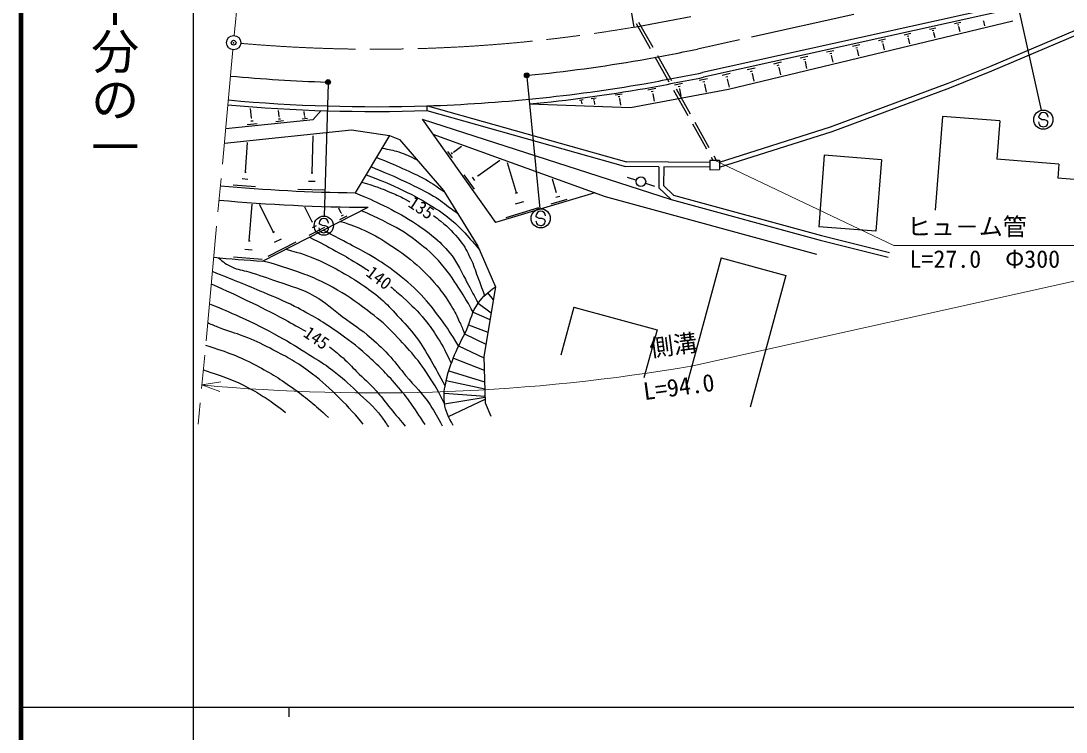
# Model space of a CAD drawing. Units: millimetres, scale not verified. Extents: x 40000 to 680000, y 20000 to 380000.
# Drawn here: x 40000 to 149170, y 202409 to 276660 of the extents above; entities that cross this region are included whole.
import ezdxf
from ezdxf.enums import TextEntityAlignment as Align

# ---------------------------------------------------------------- set-up
doc = ezdxf.new("R2010")
doc.units = ezdxf.units.MM
doc.header["$LTSCALE"] = 1000
doc.header["$PDMODE"] = 32
doc.header["$PDSIZE"] = 500
doc.linetypes.add('CHAIN', pattern=[18.5, 12, -1.5, 3.5, -1.5])
for name, color, linetype, lineweight in [('M-BGD', 7, 'Continuous', 25), ('M-BMK', 2, 'CHAIN', 13), ('M-BMK-SRVR', 3, 'Continuous', 25), ('M-STR-HTXT', 7, 'Continuous', 13), ('M-STR-STRC', 7, 'Continuous', 25), ('M-TTL', 2, 'Continuous', 140), ('M-TTL-BAND', 7, 'Continuous', 25)]:
    doc.layers.add(name, color=color, linetype=linetype, lineweight=lineweight)
doc.styles.add('@ＭＳ ゴシック', font='')
doc.styles.add('ＭＳ ゴシック', font='')
doc.styles.get('@ＭＳ ゴシック').set_extended_font_data('@MS Gothic')
doc.styles.get('ＭＳ ゴシック').set_extended_font_data('MS Gothic')

msp = doc.modelspace()

# ---------------------------------------------------------------- linework, layer by layer
at = {"layer": 'M-BGD'}
for p, q in [((104067, 276014), (98987, 305580)), ((155262, 281029), (111192, 271260)), ((144212, 278067), (111294, 270771)), ((127008, 277327), (116313, 274956)), ((104262, 276388), (105731, 273772)), ((104524, 276534), (105993, 273919)), ((113922, 269538), (143607, 276667)), ((137524, 276380), (138179, 276525)), ((137813, 276238), (137977, 276274)), ((140509, 276644), (140548, 276652)), ((140529, 276648), (140637, 276159)), ((132245, 275210), (132947, 275365)), ((134896, 275797), (135574, 275948)), ((135196, 275650), (135365, 275688)), ((135304, 275461), (135347, 275470)), ((135325, 275466), (135448, 274913)), ((137918, 276055), (137959, 276064)), ((137938, 276059), (138054, 275539)), ((141207, 271909), (151311, 276194)), ((141398, 271447), (151494, 275729)), ((115062, 274679), (110679, 273707)), ((126874, 274019), (127622, 274185)), ((129571, 274617), (130296, 274778)), ((129891, 274460), (130072, 274500)), ((130007, 274258), (130053, 274268)), ((130030, 274263), (130167, 273645)), ((132555, 275058), (132730, 275097)), ((132667, 274862), (132711, 274872)), ((132689, 274867), (132819, 274282)), ((106483, 273047), (107952, 270431)), ((121406, 272807), (122203, 272984)), ((124152, 273416), (124924, 273587)), ((124493, 273248), (124686, 273291)), ((124617, 273033), (124665, 273043)), ((124641, 273038), (124792, 272354)), ((127204, 273857), (127391, 273898)), ((127324, 273648), (127371, 273658)), ((127347, 273653), (127491, 273002)), ((106221, 272900), (107690, 270284)), ((118637, 272193), (119457, 272375)), ((118999, 272015), (119204, 272061)), ((121758, 272635), (121957, 272679)), ((121886, 272412), (121935, 272423)), ((121911, 272418), (122070, 271700)), ((136838, 270156), (141207, 271909)), ((113241, 270997), (114097, 271187)), ((113619, 270812), (113833, 270859)), ((115843, 271574), (116688, 271761)), ((116216, 271391), (116427, 271438)), ((116351, 271155), (116404, 271166)), ((116378, 271161), (116552, 270375)), ((119131, 271786), (119182, 271798)), ((119156, 271792), (119323, 271041)), ((137019, 269690), (141398, 271447)), ((108283, 269995), (109113, 270153)), ((108641, 269805), (108849, 269845)), ((110853, 270468), (111709, 270658)), ((111231, 270282), (111445, 270330)), ((111368, 270043), (111422, 270055)), ((111395, 270049), (111577, 269227)), ((113756, 270573), (113809, 270585)), ((113783, 270579), (113965, 269757)), ((124561, 265585), (136838, 270156)), ((124724, 265112), (137019, 269690)), ((99577, 268549), (100072, 268625)), ((102073, 268932), (102804, 269044)), ((102381, 268754), (102564, 268782)), ((103674, 267617), (113922, 269538)), ((105492, 269465), (106318, 269622)), ((105848, 269276), (106055, 269315)), ((105973, 269043), (106025, 269053)), ((105999, 269048), (106144, 268283)), ((108180, 269412), (109649, 266796)), ((108441, 269559), (109910, 266943)), ((108766, 269571), (108818, 269581)), ((108792, 269576), (108938, 268807)), ((64098, 266546), (63997, 267532)), ((82394, 267792), (82410, 267292)), ((82471, 267794), (103238, 261955)), ((93129, 267989), (103674, 267617)), ((98342, 268392), (98736, 268438)), ((98504, 268291), (98602, 268302)), ((98554, 268177), (98579, 268180)), ((98567, 268178), (98588, 267994)), ((99786, 268429), (99910, 268448)), ((99855, 268288), (99886, 268292)), ((99870, 268290), (99923, 267946)), ((102483, 268545), (102529, 268552)), ((102506, 268549), (102613, 267851)), ((64065, 266542), (64131, 266549)), ((66904, 266432), (67101, 266452)), ((66978, 266678), (66913, 267312)), ((66954, 266675), (67003, 266680)), ((69375, 266449), (69949, 266508)), ((69573, 266643), (69716, 266658)), ((69627, 266823), (69589, 267185)), ((69609, 266821), (69644, 266825)), ((70529, 266367), (71374, 267298)), ((81920, 266385), (107911, 258012)), ((81920, 266385), (89580, 255601)), ((82410, 267292), (103167, 261456)), ((136269, 266685), (135501, 256886)), ((142251, 266216), (136269, 266685)), ((61390, 265424), (70529, 266367)), ((63635, 265856), (64693, 265966)), ((63999, 266215), (64263, 266242)), ((66634, 266166), (67419, 266247)), ((110138, 265925), (111607, 263309)), ((110400, 266071), (111869, 263456)), ((112965, 261907), (124561, 265585)), ((142251, 266216), (141938, 262228)), ((61249, 263901), (74533, 265272)), ((70416, 260802), (70540, 264661)), ((74533, 265272), (78509, 264695)), ((78509, 264695), (74915, 258715)), ((78509, 264695), (79543, 264291)), ((79543, 264291), (84141, 258966)), ((83029, 264824), (101010, 258342)), ((112968, 261384), (124724, 265112)), ((63448, 260871), (63671, 263953)), ((85196, 262967), (86037, 263565)), ((84558, 263017), (85033, 262348)), ((84936, 262908), (85055, 262741)), ((85181, 262988), (85211, 262946)), ((87712, 260491), (90019, 262129)), ((111963, 262126), (112963, 262134)), ((111963, 262126), (111970, 261126)), ((112097, 262437), (112270, 262129)), ((112359, 262584), (112613, 262131)), ((112963, 262134), (112970, 261134)), ((123915, 262638), (123329, 255161)), ((129897, 262169), (123915, 262638)), ((129897, 262169), (129310, 254692)), ((148418, 261720), (141938, 262228)), ((91780, 258707), (90838, 261838)), ((106647, 261424), (103167, 261456)), ((111965, 261876), (103238, 261955)), ((106647, 261424), (106627, 259248)), ((107147, 261420), (107129, 259459)), ((111968, 261376), (107147, 261420)), ((111970, 261126), (112970, 261134)), ((148418, 261720), (148301, 260224)), ((63105, 260191), (63689, 260149)), ((63375, 260877), (63521, 260866)), ((70026, 259943), (70751, 259920)), ((70326, 260805), (70507, 260799)), ((86273, 260602), (87344, 259095)), ((87127, 260358), (87394, 259981)), ((87679, 260538), (87746, 260444)), ((95921, 258812), (95518, 260151)), ((103332, 260340), (104284, 260033)), ((151292, 259990), (148301, 260224)), ((62177, 259553), (64516, 259384)), ((68910, 259107), (71812, 259015)), ((84141, 258966), (87723, 253158)), ((91673, 258675), (91887, 258739)), ((95868, 258797), (95973, 258828)), ((105236, 259727), (106188, 259420)), ((107911, 258012), (106627, 259248)), ((108165, 258461), (107129, 259459)), ((99954, 258722), (89580, 255601)), ((91662, 257554), (92515, 257811)), ((95386, 257557), (97059, 258060)), ((95862, 258248), (96281, 258373)), ((101010, 258342), (123096, 252310)), ((107911, 258012), (123491, 253757)), ((108165, 258461), (123617, 254241)), ((63848, 253701), (64148, 257512)), ((66394, 254612), (64930, 257486)), ((65244, 251581), (76286, 257205)), ((70423, 255692), (69655, 257201)), ((73465, 256583), (73197, 257109)), ((73440, 256571), (73489, 256596)), ((90689, 256144), (94104, 257171)), ((70372, 255666), (70475, 255719)), ((73313, 255915), (74095, 256313)), ((73487, 256299), (73682, 256398)), ((66302, 254565), (66486, 254658)), ((70102, 254280), (71755, 255121)), ((70469, 255091), (70882, 255302)), ((129310, 254692), (123329, 255161)), ((63755, 253708), (63942, 253694)), ((65823, 252100), (68762, 253597)), ((66476, 253543), (67210, 253917)), ((123491, 253757), (130590, 252009)), ((123617, 254241), (123623, 254239)), ((123617, 254241), (130710, 252495)), ((63403, 252831), (64153, 252772)), ((87723, 253158), (89563, 248898)), ((62208, 252020), (65206, 251784)), ((113159, 251914), (109411, 238192)), ((113159, 251914), (119911, 250069)), ((119911, 250069), (116164, 236348)), ((89563, 248898), (88353, 241637)), ((88731, 248254), (89339, 247553)), ((87772, 247204), (89110, 246182)), ((97764, 246789), (96388, 241749)), ((97764, 246789), (106446, 244417)), ((87228, 246251), (88996, 245499)), ((86766, 244939), (88776, 244175)), ((86349, 243994), (88567, 242920)), ((106446, 244417), (105070, 239378)), ((85717, 242729), (88358, 241468)), ((85175, 241457), (88396, 240187)), ((88353, 241637), (88498, 236797)), ((84432, 239120), (88454, 238252)), ((84683, 240116), (88433, 238969)), ((84208, 237798), (88477, 237482)), ((84252, 236694), (88480, 237380)), ((84655, 235356), (88487, 237174)), ((88498, 236797), (89079, 235393))]:
    msp.add_line(p, q, dxfattribs=at)
msp.add_circle((104760, 259880), 500, dxfattribs=at)
for centre, radius, start, end in [((26828, 698806), 429790, 280.35307, 281.15294), ((26828, 698806), 433290, 280.35063, 281.15838), ((76975, 433703), 163500, 275.62005, 279.75494), ((76975, 433703), 163500, 264.70847, 268.233), ((26828, 698806), 435790, 280.34893, 281.16223), ((26828, 698806), 436290, 280.34859, 281.163), ((76975, 433703), 166000, 271.87046, 279.75944), ((76975, 433703), 166500, 275.56748, 279.76032), ((76975, 433703), 166500, 264.70847, 271.87046), ((76975, 433703), 166000, 264.70847, 271.87046), ((76975, 433703), 175000, 264.70847, 269.32538), ((76975, 433703), 176500, 264.70847, 269.77606), ((76975, 433703), 182500, 264.70847, 266.31454)]:
    msp.add_arc(centre, radius, start, end, dxfattribs=at)
for points, knots in [([(77715, 263375), (78531, 263236), (78794, 263183), (79462, 262975), (80241, 262733), (80520, 262585), (81385, 262158)], [0, 0, 0, 0, 1, 1, 1, 2, 2, 2, 2]), ([(77136, 262411), (78456, 261882), (78816, 261740), (79870, 261260), (80823, 260825), (81375, 260611), (82282, 260088), (83074, 259631), (83348, 259443), (84241, 258805)], [0, 0, 0, 0, 1, 1, 1, 2, 2, 2, 3, 3, 3, 3]), ([(76554, 261442), (78088, 260816), (78507, 260641), (79734, 260071), (81069, 259450), (81827, 259115), (83097, 258372), (83857, 257928), (84218, 257579), (84932, 257065), (85202, 256870), (85287, 256809), (85623, 256565)], [0, 0, 0, 0, 1, 1, 1, 2, 2, 2, 3, 3, 3, 4, 4, 4, 4]), ([(75590, 259838), (77084, 259353), (77525, 259240), (78712, 258721), (79274, 258475), (79602, 258358), (80136, 258057), (80311, 257957), (80479, 257864), (80640, 257776)], [0, 0, 0, 0, 1, 1, 1, 2, 2, 2, 3, 3, 3, 3]), ([(76051, 260606), (77679, 259980), (78145, 259800), (79445, 259188), (80769, 258564), (81511, 258205), (82757, 257438), (83741, 256834), (84265, 256445), (85152, 255706), (85848, 255126), (86174, 254729), (86783, 254058), (87229, 253566), (87376, 253396), (87891, 252769)], [0, 0, 0, 0, 1, 1, 1, 2, 2, 2, 3, 3, 3, 4, 4, 4, 5, 5, 5, 5]), ([(74915, 258715), (76342, 258115), (76745, 257943), (77884, 257376), (79084, 256778), (79759, 256437), (80888, 255716), (81841, 255107), (82357, 254732), (83220, 254001), (84001, 253340), (84421, 252933), (85044, 252122), (85447, 251598), (85587, 251245), (85909, 250668), (86250, 250055), (86414, 249696), (86745, 249077), (87139, 248341), (87269, 248109), (87772, 247204)], [0, 0, 0, 0, 1, 1, 1, 2, 2, 2, 3, 3, 3, 4, 4, 4, 5, 5, 5, 6, 6, 6, 7, 7, 7, 7]), ([(87239, 246246), (86679, 247254), (86511, 247535), (86005, 248336), (85258, 249519), (84840, 250192), (83933, 251258), (83032, 252318), (82413, 252820), (81313, 253672), (80040, 254659), (79228, 255090), (77788, 255812), (76930, 256242), (76619, 256392), (75550, 256830)], [0, 0, 0, 0, 1, 1, 1, 2, 2, 2, 3, 3, 3, 4, 4, 4, 5, 5, 5, 5]), ([(73397, 255733), (74592, 255344), (74963, 255210), (75923, 254769), (77079, 254239), (77686, 253851), (78748, 253151), (79815, 252448), (80395, 252018), (81355, 251176), (82232, 250406), (82685, 249926), (83440, 249036), (84101, 248256), (84407, 247763), (84948, 246896), (85339, 246270), (85517, 245893), (85826, 245222), (86045, 244749), (86116, 244584), (86349, 243994)], [0, 0, 0, 0, 1, 1, 1, 2, 2, 2, 3, 3, 3, 4, 4, 4, 5, 5, 5, 6, 6, 6, 7, 7, 7, 7]), ([(83098, 256327), (83338, 256156), (83587, 255966), (83853, 255747), (84720, 255034), (85177, 254584), (85878, 253707), (86404, 253046), (86598, 252599), (86969, 251840), (87315, 251132), (87420, 250696), (87697, 249958), (87988, 249181), (88076, 248930), (88418, 247960)], [0, 0, 0, 0, 1, 1, 1, 2, 2, 2, 3, 3, 3, 4, 4, 4, 5, 5, 5, 5]), ([(85717, 242729), (84863, 244104), (84619, 244505), (83824, 245579), (83076, 246589), (82661, 247166), (81794, 248076), (80766, 249153), (80100, 249673), (78913, 250572), (77951, 251301), (77372, 251657), (76334, 252273), (75456, 252794), (74931, 253027), (74030, 253507), (73074, 254017), (72774, 254176), (71581, 254809)], [0, 0, 0, 0, 1, 1, 1, 2, 2, 2, 3, 3, 3, 4, 4, 4, 5, 5, 5, 6, 6, 6, 6]), ([(70138, 254073), (71478, 253400), (71840, 253223), (72905, 252630), (73761, 252153), (74240, 251885), (75072, 251368), (75573, 251056), (75961, 250818), (76347, 250566)], [0, 0, 0, 0, 1, 1, 1, 2, 2, 2, 3, 3, 3, 3]), ([(67710, 252837), (69358, 252351), (69882, 252225), (71193, 251632), (72133, 251207), (72637, 250921), (73535, 250415), (74325, 249970), (74764, 249711), (75512, 249198), (76346, 248628), (76823, 248314), (77581, 247647), (78300, 247015), (78663, 246615), (79314, 245914), (80117, 245050), (80594, 244584), (81291, 243632), (81948, 242737), (82244, 242184), (82812, 241230), (83425, 240198), (83611, 239840), (84298, 238540)], [0, 0, 0, 0, 1, 1, 1, 2, 2, 2, 3, 3, 3, 4, 4, 4, 5, 5, 5, 6, 6, 6, 7, 7, 7, 8, 8, 8, 8]), ([(60626, 251937), (61197, 251450), (61425, 251267), (62018, 250976), (62669, 250655), (63108, 250670), (63801, 250455), (64984, 250089), (65645, 249873), (66810, 249452), (68336, 248902), (69263, 248730), (70674, 247929), (71893, 247238), (72446, 246648), (73571, 245812), (74752, 244934), (75463, 244503), (76580, 243546), (77429, 242818), (77870, 242367), (78623, 241540), (79269, 240831), (79573, 240384), (80183, 239645), (81181, 238438), (81889, 237872), (82747, 236562), (83288, 235735), (83481, 235415), (84010, 234370)], [0, 0, 0, 0, 1, 1, 1, 2, 2, 2, 3, 3, 3, 4, 4, 4, 5, 5, 5, 6, 6, 6, 7, 7, 7, 8, 8, 8, 9, 9, 9, 10, 10, 10, 10]), ([(84252, 236694), (83566, 238069), (83307, 238488), (82607, 239580), (81340, 241559), (80385, 242506), (78772, 244215), (77853, 245187), (77233, 245629), (76171, 246443), (74818, 247483), (74029, 248041), (72531, 248858), (70910, 249742), (69933, 250123), (68185, 250715), (67051, 251099), (66641, 251226), (65244, 251581)], [0, 0, 0, 0, 1, 1, 1, 2, 2, 2, 3, 3, 3, 4, 4, 4, 5, 5, 5, 6, 6, 6, 6]), ([(82227, 234519), (80918, 236504), (80524, 237136), (79218, 238642), (78095, 239937), (77413, 240622), (76134, 241763), (74939, 242829), (74218, 243374), (72902, 244289), (71295, 245408), (70332, 245950), (68593, 246852), (67365, 247489), (66632, 247755), (65361, 248301), (64351, 248735), (63779, 248963), (62761, 249378), (61687, 249816), (61346, 249951), (60006, 250484)], [0, 0, 0, 0, 1, 1, 1, 2, 2, 2, 3, 3, 3, 4, 4, 4, 5, 5, 5, 6, 6, 6, 7, 7, 7, 7]), ([(59887, 249201), (61692, 248397), (62172, 248181), (63615, 247484), (65170, 246733), (66036, 246301), (67553, 245478), (68434, 245000), (69061, 244666), (69754, 244255)], [0, 0, 0, 0, 1, 1, 1, 2, 2, 2, 3, 3, 3, 3]), ([(78622, 248913), (79038, 248577), (79427, 248237), (79928, 247774), (80863, 246910), (81398, 246427), (82205, 245442), (82770, 244752), (83042, 244329), (83522, 243576), (84156, 242581), (84330, 242191), (84954, 240916)], [0, 0, 0, 0, 1, 1, 1, 2, 2, 2, 3, 3, 3, 4, 4, 4, 4]), ([(85158, 234425), (84626, 235375), (84364, 235811), (84238, 236797), (84124, 237700), (84250, 238228), (84432, 239120), (84651, 240192), (84903, 240764), (85303, 241782), (85724, 242853), (86084, 243398), (86562, 244445), (87050, 245515), (87064, 246264), (87772, 247204), (88352, 247973), (88699, 248265), (89563, 248898)], [0, 0, 0, 0, 1, 1, 1, 2, 2, 2, 3, 3, 3, 4, 4, 4, 5, 5, 5, 6, 6, 6, 6]), ([(59694, 247114), (61219, 246502), (61635, 246326), (62857, 245771), (64485, 245034), (65386, 244591), (66950, 243725), (68197, 243034), (68863, 242590), (70069, 241829), (71045, 241212), (71623, 240909), (72539, 240207), (73581, 239408), (74114, 238895), (75060, 237986), (76104, 236983), (76801, 236509), (77655, 235340), (77953, 234932), (78074, 234781), (78379, 234267)], [0, 0, 0, 0, 1, 1, 1, 2, 2, 2, 3, 3, 3, 4, 4, 4, 5, 5, 5, 6, 6, 6, 7, 7, 7, 7]), ([(75759, 234567), (74472, 236059), (74096, 236507), (72914, 237636), (71844, 238658), (71234, 239228), (70044, 240107), (68578, 241189), (67640, 241631), (66026, 242477), (64991, 243021), (64397, 243304), (63306, 243725), (62314, 244109), (61723, 244229), (60736, 244623), (60254, 244816), (60092, 244880), (59511, 245137)], [0, 0, 0, 0, 1, 1, 1, 2, 2, 2, 3, 3, 3, 4, 4, 4, 5, 5, 5, 6, 6, 6, 6]), ([(59296, 242820), (61777, 241980), (62593, 241733), (64554, 240706), (66202, 239842), (67090, 239278), (68597, 238185), (70042, 237137), (70530, 236701), (72115, 235266)], [0, 0, 0, 0, 1, 1, 1, 2, 2, 2, 3, 3, 3, 3]), ([(72224, 242634), (72677, 242296), (73103, 241942), (73645, 241466), (74231, 240951), (74504, 240603), (75057, 240054), (75851, 239266), (76356, 238883), (77100, 238048), (77636, 237447), (77891, 237073), (78400, 236451), (79079, 235621), (79295, 235362), (80146, 234333)], [0, 0, 0, 0, 1, 1, 1, 2, 2, 2, 3, 3, 3, 4, 4, 4, 5, 5, 5, 5]), ([(59056, 240223), (61320, 239479), (62094, 239251), (63880, 238285), (65433, 237446), (65998, 237043), (67648, 235790)], [0, 0, 0, 0, 1, 1, 1, 2, 2, 2, 2])]:
    msp.add_open_spline(points, degree=3, knots=knots, dxfattribs=at)
msp.add_point((62220, 274385), dxfattribs=at)
at = {"layer": 'M-BMK'}
for p, q in [((62289, 275132), (65909, 314215)), ((62150, 273638), (58531, 234556))]:
    msp.add_line(p, q, dxfattribs=at)
msp.add_arc((76975, 433703), 160000, 264.97705, 279.74845, dxfattribs=at)
at = {"layer": 'M-BMK-SRVR'}
msp.add_circle((62220, 274385), 750, dxfattribs=at)
msp.add_point((62220, 274385), dxfattribs=at)
at = {"layer": 'M-STR-HTXT'}
for p, q in [((131181, 253217), (112463, 262130)), ((131181, 253217), (150181, 253217)), ((156895, 251003), (110166, 240646)), ((60881, 238985), (58910, 238648)), ((58910, 238648), (60786, 237955))]:
    msp.add_line(p, q, dxfattribs=at)
msp.add_arc((76975, 433703), 195890, 264.70847, 279.75494, dxfattribs=at)
at = {"layer": 'M-STR-STRC'}
for p, q in [((143581, 280846), (146578, 267325)), ((92852, 270825), (94196, 257041)), ((72079, 270127), (71665, 256283)), ((146399, 266489), (146299, 266607)), ((146644, 266349), (146399, 266489)), ((146945, 266347), (146644, 266349)), ((147190, 266235), (146945, 266347)), ((147296, 266099), (147190, 266235)), ((71240, 255424), (71140, 255542)), ((93898, 256186), (93798, 256304)), ((94143, 256047), (93898, 256186)), ((94443, 256044), (94143, 256047)), ((94689, 255932), (94443, 256044)), ((94794, 255796), (94689, 255932)), ((71485, 255284), (71240, 255424)), ((71785, 255282), (71485, 255284)), ((72030, 255170), (71785, 255282)), ((72136, 255034), (72030, 255170))]:
    msp.add_line(p, q, dxfattribs=at)
for centre, radius in [((92838, 270975), 150), ((92838, 270975), 120), ((92838, 270975), 90), ((92838, 270975), 60), ((92838, 270975), 30), ((72084, 270277), 150), ((72084, 270277), 120), ((72084, 270277), 90), ((72084, 270277), 60), ((72084, 270277), 30), ((146794, 266348), 1000), ((94293, 256045), 1000), ((71635, 255283), 1000)]:
    msp.add_circle(centre, radius, dxfattribs=at)
for centre, start, end in [((146799, 266603), 359.55488, 179.55488), ((146796, 266103), 179.55488, 359.55488), ((94298, 256300), 359.55488, 179.55488), ((71640, 255538), 359.55488, 179.55488), ((94294, 255800), 179.55488, 359.55488), ((71636, 255038), 179.55488, 359.55488)]:
    msp.add_arc(centre, 500, start, end, dxfattribs=at)
for p in [(92838, 270975), (72084, 270277)]:
    msp.add_point(p, dxfattribs=at)
at = {"layer": 'M-TTL'}
msp.add_line((40000, 380000), (40000, 20000), dxfattribs=at)
at = {"layer": 'M-TTL-BAND'}
for p, q in [((58000, 370000), (58000, 20000)), ((40000, 205000), (579000, 205000)), ((68000, 205000), (68000, 204000))]:
    msp.add_line(p, q, dxfattribs=at)

# ---------------------------------------------------------------- texts
at = {"layer": 'M-BGD', "style": 'ＭＳ ゴシック'}
for s, rotation, p in [('135', 326.821, (81829, 257147)), ('140', 322.624, (77418, 249836)), ('145', 325.284, (70878, 243564))]:
    msp.add_text(s, height=1320, rotation=rotation, dxfattribs=at).set_placement(p, align=Align.MIDDLE_CENTER)
at = {"layer": 'M-STR-HTXT', "style": 'ＭＳ ゴシック'}
msp.add_text('ヒュ－ム管', height=1833, dxfattribs=at).set_placement((132556, 253717), align=Align.BOTTOM_LEFT)
msp.add_text('L=27.0\u3000Φ300', height=1833, dxfattribs=at).set_placement((140681, 252717), align=Align.TOP_CENTER)
msp.add_text('側溝', height=1833, rotation=7.495, dxfattribs=at).set_placement((108336, 241353), align=Align.BOTTOM_CENTER)
at = {"layer": 'M-STR-HTXT', "style": '@ＭＳ ゴシック'}
msp.add_text('L=94.0', height=1833, rotation=7.495, dxfattribs=at).set_placement((108596, 239370), align=Align.TOP_CENTER)
at = {"layer": 'M-TTL-BAND', "style": '@ＭＳ ゴシック'}
msp.add_text('縮尺千分の一', height=3666, rotation=270, dxfattribs=at).set_placement((49777, 261030), align=Align.MIDDLE_RIGHT)

doc.saveas('drawing.dxf')
